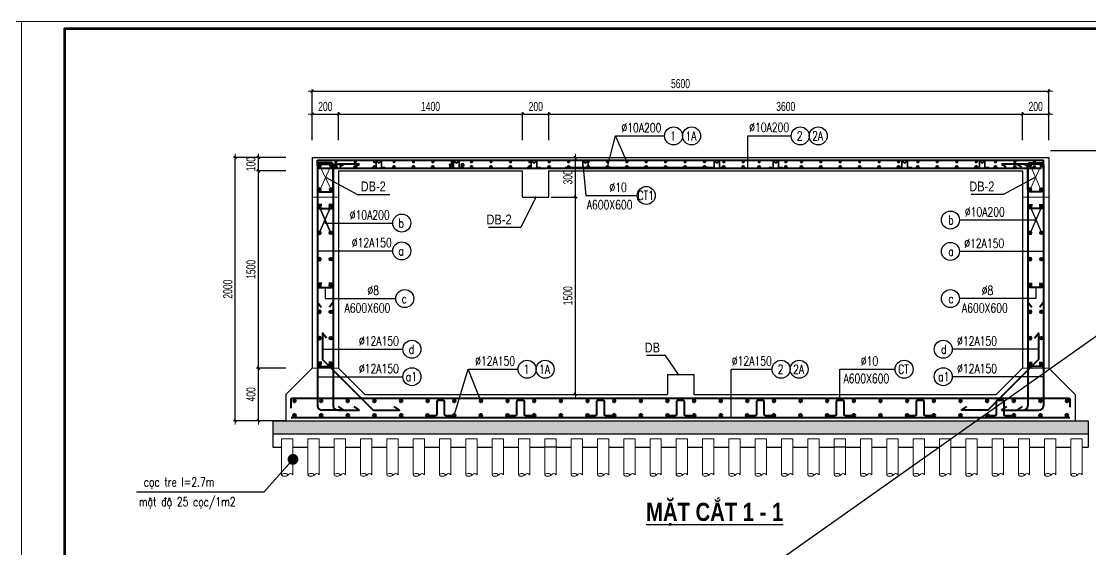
# Model space of a CAD drawing. Header units: millimetres. Extents: x 105214 to 359741, y -482084 to -322745.
# Drawn here: x 267341 to 283597, y -470512 to -462482 of the extents above; entities that cross this region are included whole.
import ezdxf
from ezdxf.enums import TextEntityAlignment as Align

# ---------------------------------------------------------------- set-up
doc = ezdxf.new("R2010")
doc.units = ezdxf.units.MM
doc.header["$LTSCALE"] = 20
doc.header["$MEASUREMENT"] = 0
doc.header["$PDMODE"] = 32
doc.linetypes.add('HIDDEN', pattern=[0.375, 0.25, -0.125])
doc.layers.get('Defpoints').update_dxf_attribs({"color": 1})
for name, color, linetype, lineweight in [('06', 6, 'Continuous', 40), ('EG Net dam2', 6, 'Continuous', 35), ('ISO', 153, 'Continuous', 13), ('LC Dim', 8, 'Continuous', 18), ('LC Hatch', 252, 'Continuous', 9), ('LC MANH DUT', 35, 'HIDDEN', 5), ('LC Net dam 1', 30, 'Continuous', 30), ('LC Net dam2', 6, 'Continuous', 40), ('LC Net thay', 7, 'Continuous', 25), ('LC Text1', 3, 'Continuous', 20), ('LC Text2', 7, 'Continuous', 25), ('Thep', 3, 'Continuous', 40)]:
    doc.layers.add(name, color=color, linetype=linetype, lineweight=lineweight)
doc.layers.add('KCS_Plotter', color=11, linetype='Continuous', plot=False)
doc.layers.add('Khungten_LCDI', color=7, linetype='Continuous')
doc.styles.add('HOATBIF', font='hoatbif.shx', dxfattribs={"width": 0.7})
doc.styles.add('Khungten', font='VHAVAN.TTF', dxfattribs={"width": 0.9, "height": 5000})
doc.styles.add('LC 1', font='VHAVANB.TTF')
doc.styles.add('LC 3', font='vnsimli.shx', dxfattribs={"width": 0.75})
doc.styles.add('LC3', font='VHARIALB.TTF', dxfattribs={"width": 0.8})
doc.styles.add('T2', font='VHARIAL.TTF', dxfattribs={"width": 0.8})
doc.styles.add('Title', font='VHBLACK.TTF', dxfattribs={"width": 0.8})
doc.dimstyles.new('1-100', dxfattribs={"dimscale": 100, "dimtxt": 2.5, "dimasz": 0.35, "dimexe": 0.5, "dimexo": 0, "dimgap": 0.8, "dimtad": 1, "dimdec": 0, "dimzin": 0, "dimdsep": 46, "dimtxsty": 'HOATBIF', "dimblk1": 'DOT', "dimblk2": 'DOT', "dimsah": 1, "dimcen": -1, "dimdle": 1, "dimclrd": 256, "dimclre": 256, "dimclrt": 4, "dimadec": 3, "dimazin": 2, "dimtfac": 0.333333, "dimtdec": 0, "dimtix": 1, "dimtmove": 2, "dimatfit": 3, "dimldrblk": 'DOT', "dimfxl": 1, "dimtvp": 0.833333, "dimtolj": 1, "dimtzin": 0, "dimarcsym": 0})
doc.dimstyles.new('MONG', dxfattribs={"dimscale": 50, "dimtxt": 2.5, "dimasz": 0.35, "dimexe": 0.5, "dimexo": 0, "dimgap": 0.8, "dimtad": 1, "dimdec": 0, "dimzin": 0, "dimdsep": 46, "dimtxsty": 'HOATBIF', "dimblk1": 'DOT', "dimblk2": 'DOT', "dimsah": 1, "dimcen": -1, "dimdle": 1, "dimclrd": 256, "dimclre": 256, "dimclrt": 4, "dimadec": 3, "dimazin": 2, "dimtfac": 0.333333, "dimtdec": 0, "dimtix": 1, "dimtmove": 2, "dimatfit": 3, "dimldrblk": 'DOT', "dimfxl": 1, "dimtvp": 0.833333, "dimtolj": 1, "dimtzin": 0, "dimarcsym": 0})

# ---------------------------------------------------------------- blocks, each defined once
blk = doc.blocks.new('DOT')
at = {"layer": 'LC Dim', "color": 4}
blk.add_line((-1, -1), (1, 1), dxfattribs=at)
at = {"layer": 'LC Dim'}
blk.add_line((-3, 0), (3, 0), dxfattribs=at)
at = {"layer": 'LC Dim', "color": 4}
blk.add_lwpolyline([(0.5, 1), (-1, -0.5), (-0.5, -1), (1, 0.5)], close=True, dxfattribs=at)
blk = doc.blocks.new('thep1')
at = {"layer": '06'}
for p, q in [((-38369, -70304), (-38249, -70304)), ((-38351, -70262), (-38267, -70346)), ((-38351, -70346), (-38267, -70262)), ((-38309, -70244), (-38309, -70364))]:
    blk.add_line(p, q, dxfattribs=at)
blk.add_circle((-38309, -70304), 60, dxfattribs=at)
blk = doc.blocks.new('*U209')
at = {"layer": 'Thep'}
for p, xscale, yscale, zscale, rotation in [((25223, 13791), -0.3599999999860302, 0.3600000000558794, 0.36, 270), ((-25223, 13791), 0.3599999999860302, 0.3599999999860302, 0.3599999999860302, 90.00000000000001)]:
    blk.add_blockref('thep1', p, dxfattribs=dict(at, xscale=xscale, yscale=yscale, zscale=zscale, rotation=rotation))
blk = doc.blocks.new('*U210')
at = {"layer": 'LC Net dam 1', "color": 0, "linetype": 'ByBlock', "lineweight": -2, "transparency": 16777216}
for p in [(0, 2400), (0, 2000), (0, 1600), (0, 1200), (0, 800), (0, 400), (0, 0)]:
    blk.add_blockref('*U209', p, dxfattribs=at)
blk = doc.blocks.new('*U211')
at = {"layer": 'Thep'}
for p, xscale, yscale, zscale, rotation in [((25223, 13791), -0.3599999999860302, 0.3600000000558794, 0.36, 270), ((-25223, 13791), 0.3599999999860302, 0.3599999999860302, 0.3599999999860302, 90.00000000000001)]:
    blk.add_blockref('thep1', p, dxfattribs=dict(at, xscale=xscale, yscale=yscale, zscale=zscale, rotation=rotation))
blk = doc.blocks.new('*U212')
at = {"layer": 'LC Net dam 1', "color": 0, "linetype": 'ByBlock', "lineweight": -2, "transparency": 16777216}
for p in [(0, 2400), (0, 2000), (0, 1600), (0, 1200), (0, 800), (0, 400), (0, 0)]:
    blk.add_blockref('*U211', p, dxfattribs=at)
blk = doc.blocks.new('*D217')
at = {"layer": 'Defpoints', "color": 0, "ltscale": 2, "transparency": 16777216}
for p in [(272162, -463890), (271762, -464287), (272162, -464287)]:
    blk.add_point(p, dxfattribs=at)
at = {"layer": 'LC Dim', "lineweight": -2, "ltscale": 2, "transparency": 16777216}
for p, q in [((271762, -464287), (271762, -463862)), ((271782, -463890), (272143, -463890)), ((272162, -464287), (272162, -463862))]:
    blk.add_line(p, q, dxfattribs=at)
at = {"layer": 'LC Dim', "lineweight": -2, "ltscale": 2, "transparency": 16777216, "xscale": 19.46, "yscale": 19.46, "zscale": 19.46, "rotation": 180}
blk.add_blockref('DOT', (271762, -463890), dxfattribs=at)
at = {"layer": 'LC Dim', "lineweight": -2, "ltscale": 2, "transparency": 16777216, "xscale": 19.46, "yscale": 19.46, "zscale": 19.46}
blk.add_blockref('DOT', (272162, -463890), dxfattribs=at)
at = {"layer": 'LC Dim', "color": 4, "ltscale": 2, "transparency": 16777216, "insert": (271962, -463776), "char_height": 139, "attachment_point": 5, "style": 'HOATBIF'}
blk.add_mtext('\\A1;200', dxfattribs=at)
blk = doc.blocks.new('_Dot')
at = {"color": 0, "linetype": 'ByBlock', "lineweight": -2}
blk.add_line((-0.5, 0), (-1, 0), dxfattribs=at)
at = {"color": 0, "linetype": 'ByBlock', "const_width": 0.5}
blk.add_lwpolyline([(-0.25, 0, 1), (0.25, 0, 1)], format="xyb", close=True, dxfattribs=at)
blk = doc.blocks.new('*D218')
at = {"layer": 'Defpoints', "color": 0, "ltscale": 2, "transparency": 16777216}
for p in [(274962, -463890), (272162, -464287), (274962, -464287)]:
    blk.add_point(p, dxfattribs=at)
at = {"layer": 'LC Dim', "lineweight": -2, "ltscale": 2, "transparency": 16777216}
for p, q in [((272162, -464287), (272162, -463862)), ((272182, -463890), (274943, -463890)), ((274962, -464287), (274962, -463862))]:
    blk.add_line(p, q, dxfattribs=at)
at = {"layer": 'LC Dim', "lineweight": -2, "ltscale": 2, "transparency": 16777216, "xscale": 19.46, "yscale": 19.46, "zscale": 19.46, "rotation": 180}
blk.add_blockref('DOT', (272162, -463890), dxfattribs=at)
at = {"layer": 'LC Dim', "lineweight": -2, "ltscale": 2, "transparency": 16777216, "xscale": 19.46, "yscale": 19.46, "zscale": 19.46}
blk.add_blockref('DOT', (274962, -463890), dxfattribs=at)
at = {"layer": 'LC Dim', "color": 4, "ltscale": 2, "transparency": 16777216, "insert": (273562, -463776), "char_height": 139, "attachment_point": 5, "style": 'HOATBIF'}
blk.add_mtext('\\A1;1400', dxfattribs=at)
blk = doc.blocks.new('*D221')
at = {"layer": 'Defpoints', "color": 0, "ltscale": 2, "transparency": 16777216}
for p in [(275362, -463890), (274962, -464287), (275362, -464287)]:
    blk.add_point(p, dxfattribs=at)
at = {"layer": 'LC Dim', "lineweight": -2, "ltscale": 2, "transparency": 16777216}
for p, q in [((274962, -464287), (274962, -463862)), ((274982, -463890), (275343, -463890)), ((275362, -464287), (275362, -463862))]:
    blk.add_line(p, q, dxfattribs=at)
at = {"layer": 'LC Dim', "lineweight": -2, "ltscale": 2, "transparency": 16777216, "xscale": 19.46, "yscale": 19.46, "zscale": 19.46, "rotation": 180}
blk.add_blockref('DOT', (274962, -463890), dxfattribs=at)
at = {"layer": 'LC Dim', "lineweight": -2, "ltscale": 2, "transparency": 16777216, "xscale": 19.46, "yscale": 19.46, "zscale": 19.46}
blk.add_blockref('DOT', (275362, -463890), dxfattribs=at)
at = {"layer": 'LC Dim', "color": 4, "ltscale": 2, "transparency": 16777216, "insert": (275162, -463776), "char_height": 139, "attachment_point": 5, "style": 'HOATBIF'}
blk.add_mtext('\\A1;200', dxfattribs=at)
blk = doc.blocks.new('*D222')
at = {"layer": 'Defpoints', "color": 0, "ltscale": 2, "transparency": 16777216}
for p in [(282562, -463890), (275362, -464287), (282562, -464287)]:
    blk.add_point(p, dxfattribs=at)
at = {"layer": 'LC Dim', "lineweight": -2, "ltscale": 2, "transparency": 16777216}
for p, q in [((275362, -464287), (275362, -463862)), ((275382, -463890), (282543, -463890)), ((282562, -464287), (282562, -463862))]:
    blk.add_line(p, q, dxfattribs=at)
at = {"layer": 'LC Dim', "lineweight": -2, "ltscale": 2, "transparency": 16777216, "xscale": 19.46, "yscale": 19.46, "zscale": 19.46, "rotation": 180}
blk.add_blockref('DOT', (275362, -463890), dxfattribs=at)
at = {"layer": 'LC Dim', "lineweight": -2, "ltscale": 2, "transparency": 16777216, "xscale": 19.46, "yscale": 19.46, "zscale": 19.46}
blk.add_blockref('DOT', (282562, -463890), dxfattribs=at)
at = {"layer": 'LC Dim', "color": 4, "ltscale": 2, "transparency": 16777216, "insert": (278962, -463776), "char_height": 139, "attachment_point": 5, "style": 'HOATBIF'}
blk.add_mtext('\\A1;3600', dxfattribs=at)
blk = doc.blocks.new('*D223')
at = {"layer": 'Defpoints', "color": 0, "ltscale": 2, "transparency": 16777216}
for p in [(282962, -463890), (282562, -464287), (282962, -464287)]:
    blk.add_point(p, dxfattribs=at)
at = {"layer": 'LC Dim', "lineweight": -2, "ltscale": 2, "transparency": 16777216}
for p, q in [((282562, -464287), (282562, -463862)), ((282582, -463890), (282943, -463890)), ((282962, -464287), (282962, -463862))]:
    blk.add_line(p, q, dxfattribs=at)
at = {"layer": 'LC Dim', "lineweight": -2, "ltscale": 2, "transparency": 16777216, "xscale": 19.46, "yscale": 19.46, "zscale": 19.46, "rotation": 180}
blk.add_blockref('DOT', (282562, -463890), dxfattribs=at)
at = {"layer": 'LC Dim', "lineweight": -2, "ltscale": 2, "transparency": 16777216, "xscale": 19.46, "yscale": 19.46, "zscale": 19.46}
blk.add_blockref('DOT', (282962, -463890), dxfattribs=at)
at = {"layer": 'LC Dim', "color": 4, "ltscale": 2, "transparency": 16777216, "insert": (282762, -463776), "char_height": 139, "attachment_point": 5, "style": 'HOATBIF'}
blk.add_mtext('\\A1;200', dxfattribs=at)
blk = doc.blocks.new('*D224')
at = {"layer": 'Defpoints', "color": 0, "ltscale": 2, "transparency": 16777216}
for p in [(282962, -463542), (271762, -464287), (282962, -464287)]:
    blk.add_point(p, dxfattribs=at)
at = {"layer": 'LC Dim', "lineweight": -2, "ltscale": 2, "transparency": 16777216}
for p, q in [((271762, -464287), (271762, -463515)), ((271782, -463542), (282943, -463542)), ((282962, -464287), (282962, -463515))]:
    blk.add_line(p, q, dxfattribs=at)
at = {"layer": 'LC Dim', "lineweight": -2, "ltscale": 2, "transparency": 16777216, "xscale": 19.46, "yscale": 19.46, "zscale": 19.46, "rotation": 180}
blk.add_blockref('DOT', (271762, -463542), dxfattribs=at)
at = {"layer": 'LC Dim', "lineweight": -2, "ltscale": 2, "transparency": 16777216, "xscale": 19.46, "yscale": 19.46, "zscale": 19.46}
blk.add_blockref('DOT', (282962, -463542), dxfattribs=at)
at = {"layer": 'LC Dim', "color": 4, "ltscale": 2, "transparency": 16777216, "insert": (277362, -463428), "char_height": 139, "attachment_point": 5, "style": 'HOATBIF'}
blk.add_mtext('\\A1;5600', dxfattribs=at)
blk = doc.blocks.new('TIEUDE1')
at = {"layer": 'LC Text2', "color": 7, "style": 'LC 1'}
blk.add_attdef('TIªU§Ò', text='', height=5, dxfattribs=at).set_placement((0, 0), align=Align.BOTTOM_CENTER)
blk.add_attdef('TL', text='', height=3, dxfattribs=at).set_placement((0, -2), align=Align.TOP_CENTER)
blk = doc.blocks.new('*D239')
at = {"layer": 'Defpoints', "color": 0, "ltscale": 2, "transparency": 16777216}
for p in [(275398, -465152), (275764, -465152), (275398, -468152)]:
    blk.add_point(p, dxfattribs=at)
at = {"layer": 'LC Dim', "lineweight": -2, "ltscale": 2, "transparency": 16777216}
for p, q in [((275398, -465152), (275792, -465152)), ((275764, -468133), (275764, -465171)), ((275398, -468152), (275792, -468152))]:
    blk.add_line(p, q, dxfattribs=at)
at = {"layer": 'LC Dim', "lineweight": -2, "ltscale": 2, "transparency": 16777216, "xscale": 19.46, "yscale": 19.46, "zscale": 19.46}
for p, rotation in [((275764, -465152), 90), ((275764, -468152), 270)]:
    blk.add_blockref('DOT', p, dxfattribs=dict(at, rotation=rotation))
at = {"layer": 'LC Dim', "color": 4, "ltscale": 2, "transparency": 16777216, "insert": (275650, -466652), "char_height": 139, "attachment_point": 5, "rotation": 90, "style": 'HOATBIF'}
blk.add_mtext('\\A1;1500', dxfattribs=at)
blk = doc.blocks.new('*D240')
at = {"layer": 'Defpoints', "color": 0, "ltscale": 2, "transparency": 16777216}
for p in [(275398, -464552), (275764, -464552), (275398, -465152)]:
    blk.add_point(p, dxfattribs=at)
at = {"layer": 'LC Dim', "lineweight": -2, "ltscale": 2, "transparency": 16777216}
for p, q in [((275398, -464552), (275792, -464552)), ((275764, -465133), (275764, -464571)), ((275398, -465152), (275792, -465152))]:
    blk.add_line(p, q, dxfattribs=at)
at = {"layer": 'LC Dim', "lineweight": -2, "ltscale": 2, "transparency": 16777216, "xscale": 19.46, "yscale": 19.46, "zscale": 19.46}
for p, rotation in [((275764, -464552), 90), ((275764, -465152), 270)]:
    blk.add_blockref('DOT', p, dxfattribs=dict(at, rotation=rotation))
at = {"layer": 'LC Dim', "color": 4, "ltscale": 2, "transparency": 16777216, "insert": (275650, -464852), "char_height": 139, "attachment_point": 5, "rotation": 90, "style": 'HOATBIF'}
blk.add_mtext('\\A1;300', dxfattribs=at)
blk = doc.blocks.new('*U213')
at = {"layer": 'LC Net dam2', "ltscale": 2}
blk.add_lwpolyline([(167, -116), (79, -116, -0.414214), (60, -97), (60, 97, 0.414214), (42, 116), (-42, 116, 0.414214), (-60, 97), (-60, -97, -0.414214), (-79, -116), (-167, -116)], format="xyb", dxfattribs=at)
blk = doc.blocks.new('*U214')
at = {"layer": 'LC Net thay', "color": 0, "linetype": 'ByBlock', "lineweight": -2, "transparency": 16777216}
for p in [(0, 0), (1215, 0), (2430, 0), (3645, 0), (4860, 0), (6075, 0), (7290, 0), (8505, 0)]:
    blk.add_blockref('*U213', p, dxfattribs=at)
blk = doc.blocks.new('*U215')
at = {"layer": 'Thep', "xscale": -0.3599999999860302, "yscale": 0.3600000000558794, "zscale": 0.36, "rotation": 180}
blk.add_blockref('thep1', (13791, -25200), dxfattribs=at)
at = {"layer": 'Thep', "xscale": 0.3599999999860302, "yscale": 0.3599999999860302, "zscale": 0.3599999999860302}
blk.add_blockref('thep1', (13791, 25200), dxfattribs=at)
blk = doc.blocks.new('*U216')
at = {"layer": 'LC Net thay', "color": 0, "linetype": 'ByBlock', "lineweight": -2, "transparency": 16777216}
for p in [(0, 0), (405, 0), (810, 0), (1215, 0), (1620, 0), (2025, 0), (2430, 0), (2835, 0), (3240, 0), (3645, 0), (4050, 0), (4455, 0), (4860, 0), (5265, 0), (5670, 0), (6075, 0), (6480, 0), (6885, 0), (7290, 0), (7695, 0), (8100, 0), (8505, 0), (8910, 0), (9315, 0), (9720, 0), (10125, 0), (10530, 0), (10935, 0), (11340, 0), (11745, 0)]:
    blk.add_blockref('*U215', p, dxfattribs=at)
blk = doc.blocks.new('*U207')
at = {"layer": 'ISO', "linetype": 'ByBlock', "ltscale": 100}
for p, q in [((-83, 287), (-83, -260)), ((-83, 287), (89, 287)), ((89, 287), (89, -260))]:
    blk.add_line(p, q, dxfattribs=at)
blk.add_spline([(89, -260), (53, -240), (-17, -280), (-83, -260), (-31, -237), (13, -265)], degree=3, dxfattribs=at)
blk = doc.blocks.new('*U208')
at = {"layer": 'LC Dim', "color": 0, "linetype": 'ByBlock', "lineweight": -2, "transparency": 16777216}
for p in [(0, 0), (400, 0), (800, 0), (1200, 0), (1600, 0), (2000, 0), (2400, 0), (2800, 0), (3200, 0), (3600, 0), (4000, 0), (4400, 0), (4800, 0), (5200, 0), (5600, 0), (6000, 0), (6400, 0), (6800, 0), (7200, 0), (7600, 0), (8000, 0), (8400, 0), (8800, 0), (9200, 0), (9600, 0), (10000, 0), (10400, 0), (10800, 0), (11200, 0), (11600, 0), (12000, 0)]:
    blk.add_blockref('*U207', p, dxfattribs=at)
blk = doc.blocks.new('*D253')
at = {"layer": 'Defpoints', "color": 0, "ltscale": 2, "transparency": 16777216}
for p in [(270946, -464752), (271362, -464752), (271362, -467752)]:
    blk.add_point(p, dxfattribs=at)
at = {"layer": 'LC Dim', "lineweight": -2, "ltscale": 2, "transparency": 16777216}
for p, q in [((271362, -464752), (270918, -464752)), ((270946, -467733), (270946, -464771)), ((271362, -467752), (270918, -467752))]:
    blk.add_line(p, q, dxfattribs=at)
at = {"layer": 'LC Dim', "lineweight": -2, "ltscale": 2, "transparency": 16777216, "xscale": 19.46, "yscale": 19.46, "zscale": 19.46}
for p, rotation in [((270946, -464752), 90), ((270946, -467752), 270)]:
    blk.add_blockref('DOT', p, dxfattribs=dict(at, rotation=rotation))
at = {"layer": 'LC Dim', "color": 4, "ltscale": 2, "transparency": 16777216, "insert": (270832, -466252), "char_height": 139, "attachment_point": 5, "rotation": 90, "style": 'HOATBIF'}
blk.add_mtext('\\A1;1500', dxfattribs=at)
blk = doc.blocks.new('*D254')
at = {"layer": 'Defpoints', "color": 0, "ltscale": 2, "transparency": 16777216}
for p in [(270594, -464552), (271252, -464552), (271252, -468552)]:
    blk.add_point(p, dxfattribs=at)
at = {"layer": 'LC Dim', "lineweight": -2, "ltscale": 2, "transparency": 16777216}
for p, q in [((271252, -464552), (270566, -464552)), ((270594, -468533), (270594, -464571)), ((271252, -468552), (270566, -468552))]:
    blk.add_line(p, q, dxfattribs=at)
at = {"layer": 'LC Dim', "lineweight": -2, "ltscale": 2, "transparency": 16777216, "xscale": 19.46, "yscale": 19.46, "zscale": 19.46}
for p, rotation in [((270594, -464552), 90), ((270594, -468552), 270)]:
    blk.add_blockref('DOT', p, dxfattribs=dict(at, rotation=rotation))
at = {"layer": 'LC Dim', "color": 4, "ltscale": 2, "transparency": 16777216, "insert": (270480, -466552), "char_height": 139, "attachment_point": 5, "rotation": 90, "style": 'HOATBIF'}
blk.add_mtext('\\A1;2000', dxfattribs=at)
blk = doc.blocks.new('lcdi fix')
at = {"layer": 'Defpoints', "lineweight": 0}
blk.add_lwpolyline([(-1200, -14850), (-1200, 14850), (40800, 14850), (40800, -14850)], close=True, dxfattribs=at)
at = {"layer": 'Khungten_LCDI', "color": 5, "lineweight": 60}
blk.add_lwpolyline([(0, -14650), (0, 14650), (40600, 14650), (40600, -14650)], close=True, dxfattribs=at)
at = {"color": 7, "style": 'Khungten', "width": 0.8}
for tag, p in [('REVISION', (39499, -10746)), ('NGAYHT', (39546, -11609))]:
    blk.add_attdef(tag, text='', height=200, dxfattribs=at).set_placement(p, align=Align.CENTER)
at = {"layer": 'LC Text1', "style": 'Title', "width": 1.485915}
for tag, p, p2 in [('TENBANVE1', (36913, -8886), (40339, -8886)), ('TENBANVE2', (36913, -9562), (40339, -9562))]:
    blk.add_attdef(tag, text='', height=250, dxfattribs=at).set_placement(p, p2, align=Align.FIT)
at = {"layer": 'LC Text1', "style": 'Title', "width": 0.7}
blk.add_attdef('SOBANVE', text='', height=250, dxfattribs=at).set_placement((39562, -13896), align=Align.CENTER)
blk = doc.blocks.new('*D255')
at = {"layer": 'Defpoints', "color": 0, "ltscale": 2, "transparency": 16777216}
for p in [(270946, -467752), (271362, -467752), (271362, -468552)]:
    blk.add_point(p, dxfattribs=at)
at = {"layer": 'LC Dim', "lineweight": -2, "ltscale": 2, "transparency": 16777216}
for p, q in [((271362, -467752), (270918, -467752)), ((270946, -468533), (270946, -467771)), ((271362, -468552), (270918, -468552))]:
    blk.add_line(p, q, dxfattribs=at)
at = {"layer": 'LC Dim', "lineweight": -2, "ltscale": 2, "transparency": 16777216, "xscale": 19.46, "yscale": 19.46, "zscale": 19.46}
for p, rotation in [((270946, -467752), 90), ((270946, -468552), 270)]:
    blk.add_blockref('DOT', p, dxfattribs=dict(at, rotation=rotation))
at = {"layer": 'LC Dim', "color": 4, "ltscale": 2, "transparency": 16777216, "insert": (270832, -468152), "char_height": 139, "attachment_point": 5, "rotation": 90, "style": 'HOATBIF'}
blk.add_mtext('\\A1;400', dxfattribs=at)
blk = doc.blocks.new('*D256')
at = {"layer": 'Defpoints', "color": 0, "ltscale": 2, "transparency": 16777216}
for p in [(270946, -464552), (271362, -464552), (271362, -464752)]:
    blk.add_point(p, dxfattribs=at)
at = {"layer": 'LC Dim', "lineweight": -2, "ltscale": 2, "transparency": 16777216}
for p, q in [((271362, -464552), (270918, -464552)), ((270946, -464533), (270946, -464513)), ((270946, -464752), (270946, -464552)), ((271362, -464752), (270918, -464752)), ((270946, -464771), (270946, -464791))]:
    blk.add_line(p, q, dxfattribs=at)
at = {"layer": 'LC Dim', "lineweight": -2, "ltscale": 2, "transparency": 16777216, "xscale": 19.46, "yscale": 19.46, "zscale": 19.46}
for p, rotation in [((270946, -464552), 270), ((270946, -464752), 90)]:
    blk.add_blockref('DOT', p, dxfattribs=dict(at, rotation=rotation))
at = {"layer": 'LC Dim', "color": 4, "ltscale": 2, "transparency": 16777216, "insert": (270832, -464652), "char_height": 139, "attachment_point": 5, "rotation": 90, "style": 'HOATBIF'}
blk.add_mtext('\\A1;100', dxfattribs=at)

msp = doc.modelspace()

# ---------------------------------------------------------------- hatches: boundary and pattern name
at = {"layer": 'LC Hatch', "ltscale": 2}
h = msp.add_hatch(dxfattribs=at)
h.set_pattern_fill('AR-CONC', color=256, scale=20)
h.set_pattern_definition([(50, (309351.11, -456633.93), (143.45204, -12.55043), [15, -165]), (355, (309351.11, -456633.93), (-27.75027, 150.4384), [12, -132]), (100.4514, (309363.07, -456634.97), (115.7019, 137.8879), [12.74804, -140.2284]), (46.1842, (309351.11, -456593.93), (213.4482, -33.1038), [22.5, -247.5]), (96.6356, (309368.9, -456596.68), (186.9325, 194.8236), [19.122, -210.3426]), (351.1842, (309351.11, -456593.93), (186.9324, 194.8237), [18, -198]), (21, (309371.11, -456603.93), (119.3814, -80.52378), [15, -165]), (326, (309371.11, -456603.93), (48.66307, 145.03), [12, -132]), (71.4514, (309381.06, -456610.64), (168.04453, 64.5061), [12.74804, -140.2284]), (37.5, (309351.114, -456633.926), (2.43197, 66.57877), [0, -130.4, 0, -134, 0, -132.5]), (7.5, (309351.114, -456633.926), (52.61391, 78.88234), [0, -76.4, 0, -127.4, 0, -50.5]), (327.5, (309306.514, -456633.926), (106.76449, -4.510974), [0, -50, 0, -156, 0, -207]), (317.5, (309286.51, -456633.93), (116.63723, 20.021), [0, -65, 0, -103.6, 0, -147])])
h.paths.add_polyline_path([(283562.4, -468552), (271162.4, -468552), (271162.4, -468752), (283562.4, -468752)])

# ---------------------------------------------------------------- linework, layer by layer
at = {"layer": 'EG Net dam2', "linetype": 'Continuous', "elevation": 0}
for points in [[(272669, -464703.4), (272733.4, -464703.4), (272733.4, -464602.3), (272776.1, -464636.4), (272817.4, -464602.7), (272817.4, -464704.2), (272871.5, -464704.2)], [(273847.2, -464703.4), (273911.6, -464703.4), (273911.6, -464602.3), (273954.3, -464636.4), (273995.5, -464602.7), (273995.5, -464704.2), (274049.7, -464704.2)], [(275029, -464703.4), (275093.4, -464703.4), (275093.4, -464602.3), (275136.1, -464636.4), (275177.4, -464602.7), (275177.4, -464704.2), (275231.5, -464704.2)], [(275607.2, -464703.4), (277871.6, -464703.4), (277871.6, -464602.3), (277914.3, -464636.4), (277955.5, -464602.7), (277955.5, -464704.2), (278009.7, -464704.2)], [(275810.9, -464703.4), (275875.2, -464703.4), (275875.2, -464602.3), (275917.9, -464636.4), (275959.2, -464602.7), (275959.2, -464704.2), (276013.3, -464704.2)], [(278917.7, -464703.4), (278853.3, -464703.4), (278853.3, -464602.3), (278810.6, -464636.4), (278769.3, -464602.7), (278769.3, -464704.2), (278710.5, -464704.2)], [(280877.7, -464703.4), (280813.3, -464703.4), (280813.3, -464602.3), (280770.6, -464636.4), (280729.3, -464602.7), (280729.3, -464704.2), (280675.2, -464704.2)], [(282055.8, -464703.4), (281991.4, -464703.4), (281991.4, -464602.3), (281948.7, -464636.4), (281907.5, -464602.7), (281907.5, -464704.2), (281853.4, -464704.2)]]:
    msp.add_lwpolyline(points, dxfattribs=at)
at = {"layer": 'KCS_Plotter', "ltscale": 2}
msp.add_line((267341.3, -478816.8), (290441.3, -462481.8), dxfattribs=at)
at = {"layer": 'LC Dim', "ltscale": 2}
for p, q in [((271876.1, -464666.7), (272048.8, -465037.3)), ((271882.1, -465037.3), (272048.8, -464666.7)), ((282842.8, -465037.3), (282676.1, -464666.7)), ((282679, -465037.3), (282845.7, -464666.7))]:
    msp.add_line(p, q, dxfattribs=at)
at = {"layer": 'LC MANH DUT', "ltscale": 200}
for p, q in [((271762.4, -465152), (272162.4, -465152)), ((282962.4, -465152), (282562.4, -465152)), ((282962.4, -465152), (282562.4, -465152)), ((271762.4, -467752), (272162.4, -467752)), ((282962.4, -467752), (282562.4, -467752))]:
    msp.add_line(p, q, dxfattribs=at)
at = {"layer": 'LC Net dam 1', "ltscale": 2}
msp.add_line((285704.5, -464452), (282986.4, -464452), dxfattribs=at)
at = {"layer": 'LC Net dam2'}
for p, q in [((271842.1, -464592.3), (282882.8, -464592.3)), ((271842.1, -464677.8), (271842.1, -464592.3)), ((282882.8, -464677.8), (282882.8, -464592.3)), ((271842.1, -464720.9), (271842.1, -468323.8)), ((271861.9, -464711.7), (282847, -464711.7)), ((271911, -464652), (272242.1, -464652)), ((272082.8, -464720.9), (272082.8, -468323.8)), ((272482.8, -464652), (272151.7, -464652)), ((272242.1, -464652), (272177.3, -464693.9)), ((272418, -464693.9), (272482.8, -464652)), ((282573.2, -464652), (282242.1, -464652)), ((282242.1, -464652), (282306.9, -464693.9)), ((282813.9, -464652), (282482.8, -464652)), ((282482.8, -464652), (282547.6, -464693.9)), ((282642.1, -464720.9), (282642.1, -468323.8)), ((282882.8, -464720.9), (282882.8, -468323.8)), ((271842.1, -466752), (271899.9, -466826.1)), ((272081.7, -466752), (272023.8, -466826.1)), ((282643.2, -466752), (282701, -466826.1)), ((282882.8, -466752), (282824.9, -466826.1)), ((271842.1, -467752), (271899.9, -467677.9)), ((272081.7, -467752), (272023.8, -467677.9)), ((282643.2, -467752), (282701, -467677.9)), ((282882.8, -467752), (282824.9, -467677.9)), ((272242.1, -468392.7), (271911, -468392.7)), ((272151.7, -468392.7), (272482.8, -468392.7)), ((272242.1, -468392.7), (272161.9, -468335)), ((272482.8, -468392.7), (272402.6, -468335)), ((282242.1, -468392.7), (282322.2, -468335)), ((282242.1, -468392.7), (282573.2, -468392.7)), ((282482.8, -468392.7), (282562.9, -468335)), ((282482.8, -468392.7), (282813.9, -468392.7))]:
    msp.add_line(p, q, dxfattribs=at)
at = {"layer": 'LC Net dam2', "ltscale": 2}
for points in [[(271879.6, -465072.3), (272045.2, -465072.3, 0.4142136), (272082.8, -465034.8), (272082.8, -464669.2, 0.4142136), (272045.2, -464631.6), (271879.6, -464631.6, 0.4142136), (271842.1, -464669.2), (271842.1, -465034.8, 0.4142136)], [(282845.2, -465072.3), (282679.6, -465072.3, -0.4142136), (282642.1, -465034.8), (282642.1, -464669.2, -0.4142136), (282679.6, -464631.6), (282845.2, -464631.6, -0.4142136), (282882.8, -464669.2), (282882.8, -465034.8, -0.4142136)]]:
    msp.add_lwpolyline(points, format="xyb", close=True, dxfattribs=at)
at = {"layer": 'LC Net dam2'}
for points in [[(271910, -465268.1), (271874, -465268.1, 1), (271874, -465325.7), (272049.8, -465325.7, 1), (272049.8, -465268.1), (272013.8, -465268.1)], [(282814.9, -465268.1), (282850.9, -465268.1, -1), (282850.9, -465325.7), (282675.1, -465325.7, -1), (282675.1, -465268.1), (282711.1, -465268.1)], [(282814.9, -465268.1), (282850.9, -465268.1, -1), (282850.9, -465325.7), (282675.1, -465325.7, -1), (282675.1, -465268.1), (282711.1, -465268.1)], [(282816.6, -465269.9), (282852.6, -465269.9, -1), (282852.6, -465327.5), (282676.9, -465327.5, -1), (282676.9, -465269.9), (282712.9, -465269.9)], [(282816.6, -465269.9), (282852.6, -465269.9, -1), (282852.6, -465327.5), (282676.9, -465327.5, -1), (282676.9, -465269.9), (282712.9, -465269.9)], [(271910, -466468.1), (271874, -466468.1, 1), (271874, -466525.7), (272049.8, -466525.7, 1), (272049.8, -466468.1), (272013.8, -466468.1)], [(282814.9, -466468.1), (282850.9, -466468.1, -1), (282850.9, -466525.7), (282675.1, -466525.7, -1), (282675.1, -466468.1), (282711.1, -466468.1)], [(282814.9, -466468.1), (282850.9, -466468.1, -1), (282850.9, -466525.7), (282675.1, -466525.7, -1), (282675.1, -466468.1), (282711.1, -466468.1)], [(271910, -467668.1), (271874, -467668.1, 1), (271874, -467725.7), (272049.8, -467725.7, 1), (272049.8, -467668.1), (272013.8, -467668.1)], [(282814.9, -467668.1), (282850.9, -467668.1, -1), (282850.9, -467725.7), (282675.1, -467725.7, -1), (282675.1, -467668.1), (282711.1, -467668.1)], [(282814.9, -467668.1), (282850.9, -467668.1, -1), (282850.9, -467725.7), (282675.1, -467725.7, -1), (282675.1, -467668.1), (282711.1, -467668.1)], [(271442.1, -468363.3), (271442.1, -468231.5, -0.4142136), (271465.4, -468208.1), (283259.5, -468208.1, -0.4142136), (283282.8, -468231.5), (283282.8, -468344.9)]]:
    msp.add_lwpolyline(points, format="xyb", dxfattribs=at)
for points in [[(271979.6, -467298.1), (271921.7, -467223.9), (271921.7, -467623.9), (272690.5, -468392.7), (273090.5, -468392.7), (273010.3, -468335)], [(282745.3, -467298.1), (282803.1, -467223.9), (282803.1, -467623.9), (282034.4, -468392.7), (281634.4, -468392.7), (281714.5, -468335)], [(283282.8, -468510.8), (271442.1, -468510.8)]]:
    msp.add_lwpolyline(points, dxfattribs=at)
for centre, start, end in [((271911, -464720.9), 90, 180), ((272151.7, -464720.9), 90, 180), ((282573.2, -464720.9), 0, 90), ((282813.9, -464720.9), 0, 90), ((271911, -468323.8), 180, 270), ((272151.7, -468323.8), 180, 270), ((282573.2, -468323.8), 270, 0), ((282813.9, -468323.8), 270, 0)]:
    msp.add_arc(centre, 68.9, start, end, dxfattribs=at)
at = {"layer": 'LC Net thay'}
for p, q in [((271762.4, -464552), (271762.4, -467752)), ((271762.4, -464552), (282962.4, -464552)), ((282962.4, -464552), (282962.4, -467752)), ((272162.4, -464752), (272162.4, -467752)), ((272162.4, -464752), (274962.4, -464752)), ((274962.4, -465152), (274962.4, -464752)), ((275362.4, -464752), (282562.4, -464752)), ((275362.4, -465152), (275362.4, -464752)), ((282562.4, -464752), (282562.4, -467752)), ((274962.4, -465152), (275362.4, -465152)), ((271362.4, -468152), (271762.4, -467752)), ((272562.4, -468152), (272162.4, -467752)), ((282162.4, -468152), (282562.4, -467752)), ((283362.4, -468152), (282962.4, -467752)), ((277162.4, -467852), (277162.4, -468152)), ((277162.4, -467852), (277562.4, -467852)), ((277562.4, -467852), (277562.4, -468152)), ((271362.4, -468152), (271362.4, -468552)), ((272562.4, -468152), (277162.4, -468152)), ((277562.4, -468152), (282162.4, -468152)), ((283362.4, -468152), (283362.4, -468552)), ((271162.4, -468552), (283562.4, -468552)), ((271162.4, -468552), (271162.4, -468752)), ((271362.4, -468552), (283362.4, -468552)), ((283562.4, -468552), (283562.4, -468752)), ((271162.4, -468752), (283562.4, -468752)), ((271162.4, -468752), (271162.4, -468952)), ((283562.4, -468752), (283562.4, -468952)), ((271162.4, -468952), (271298.5, -468952)), ((271470.5, -468952), (271698.5, -468952)), ((271870.5, -468952), (272098.5, -468952)), ((272270.5, -468952), (272498.5, -468952)), ((272670.5, -468952), (272898.5, -468952)), ((273070.5, -468952), (273298.5, -468952)), ((273470.5, -468952), (273698.5, -468952)), ((273870.5, -468952), (274098.5, -468952)), ((274270.5, -468952), (274498.5, -468952)), ((274670.5, -468952), (274898.5, -468952)), ((275070.5, -468952), (275298.5, -468952)), ((275470.5, -468952), (275298.5, -468952)), ((275470.5, -468952), (275698.5, -468952)), ((275870.5, -468952), (276098.5, -468952)), ((276270.5, -468952), (276498.5, -468952)), ((276670.5, -468952), (276898.5, -468952)), ((277070.5, -468952), (277298.5, -468952)), ((277470.5, -468952), (277698.5, -468952)), ((277870.5, -468952), (278098.5, -468952)), ((278270.5, -468952), (278498.5, -468952)), ((278670.5, -468952), (278898.5, -468952)), ((279070.5, -468952), (279298.5, -468952)), ((279470.5, -468952), (279698.5, -468952)), ((279870.5, -468952), (279698.5, -468952)), ((279870.5, -468952), (280098.5, -468952)), ((280270.5, -468952), (280498.5, -468952)), ((280670.5, -468952), (280898.5, -468952)), ((281070.5, -468952), (281298.5, -468952)), ((281470.5, -468952), (281698.5, -468952)), ((281870.5, -468952), (282098.5, -468952)), ((282270.5, -468952), (282498.5, -468952)), ((282670.5, -468952), (282898.5, -468952)), ((283070.5, -468952), (283298.5, -468952)), ((283470.5, -468952), (283562.4, -468952))]:
    msp.add_line(p, q, dxfattribs=at)
at = {"layer": 'LC Text2', "linetype": 'ByBlock'}
for centre in [(277256.6, -464222.9), (277530.6, -464222.9), (279183, -464222.9), (279457, -464222.9), (276842, -465128.5), (281465.9, -465501.3), (273124.4, -465548.2), (273124.4, -465970.4), (281465.9, -465979.3), (273170.4, -466696.3), (281465.9, -466696.3), (273279.4, -467465.4), (281356.9, -467465.4), (275030.2, -467769.1), (275304.2, -467769.1), (278892, -467769.1), (279166, -467769.1), (280760.9, -467769.1), (273279.4, -467883.1), (281356.9, -467883.1)]:
    msp.add_circle(centre, 137, dxfattribs=at)

# ---------------------------------------------------------------- block references
at = {"layer": 'LC Dim'}
msp.add_blockref('*U208', (271381.4, -469115.3), dxfattribs=at)
at = {"layer": 'LC Net dam 1'}
msp.add_blockref('*U210', (271960.1, -467696.9), dxfattribs=at)
at = {"layer": 'LC Net dam 1', "xscale": -1}
msp.add_blockref('*U212', (282764.8, -467696.9), dxfattribs=at)
at = {"layer": 'LC Net thay', "xscale": 0.55, "yscale": 0.55, "zscale": 0.55}
for p in [(244901.3, -470649.3), (268001.3, -470649.3)]:
    msp.add_blockref('lcdi fix', p, dxfattribs=at)
at = {"layer": 'LC Net thay'}
for name, p in [('*U216', (271493.3, -468361.2)), ('*U214', (273716.2, -468360.6))]:
    msp.add_blockref(name, p, dxfattribs=at)
at = {"layer": 'LC Text2', "linetype": 'ByBlock'}
ref = msp.add_blockref('TIEUDE1', (277881.8, -470158.3), dxfattribs=dict(at, xscale=55.88, yscale=55.88, zscale=55.88))
ref.add_attrib('TIªU§Ò', '%%UmÆt C¾T 1 - 1', dxfattribs={"color": 7, "height": 275.176, "style": 'LC3', "width": 0.8}).set_placement((277881.8, -470158.3), align=Align.BOTTOM_CENTER)
at = {"layer": 'Thep'}
for p, xscale, yscale, zscale in [((284586.1, -441341.5), 0.3317759999871255, 0.3317759999871255, 0.3317759999871255), ((259338.8, -441341.5), -0.3317759999871255, 0.3317759999871255, 0.3317759999871255), ((280947.6, -448493.3), 0.2303999999910594, 0.2303999999910594, 0.2303999999910594), ((281242.6, -448493.3), 0.2303999999910594, 0.2303999999910594, 0.2303999999910594), ((281537.6, -448493.3), 0.2303999999910594, 0.2303999999910594, 0.2303999999910594), ((281832.6, -448493.3), 0.2303999999910594, 0.2303999999910594, 0.2303999999910594), ((282127.6, -448493.3), 0.2303999999910594, 0.2303999999910594, 0.2303999999910594), ((282422.6, -448493.3), 0.2303999999910594, 0.2303999999910594, 0.2303999999910594), ((286586.1, -441341.5), 0.3317759999871255, 0.3317759999871255, 0.3317759999871255), ((282717.6, -448493.3), 0.2303999999910594, 0.2303999999910594, 0.2303999999910594), ((261338.8, -441341.5), -0.3317759999871255, 0.3317759999871255, 0.3317759999871255), ((283012.6, -448493.3), 0.2303999999910594, 0.2303999999910594, 0.2303999999910594), ((283307.6, -448493.3), 0.2303999999910594, 0.2303999999910594, 0.2303999999910594), ((283602.6, -448493.3), 0.2303999999910594, 0.2303999999910594, 0.2303999999910594), ((283897.6, -448493.3), 0.2303999999910594, 0.2303999999910594, 0.2303999999910594), ((284192.6, -448493.3), 0.2303999999910594, 0.2303999999910594, 0.2303999999910594), ((284487.6, -448493.3), 0.2303999999910594, 0.2303999999910594, 0.2303999999910594), ((284782.6, -448493.3), 0.2303999999910594, 0.2303999999910594, 0.2303999999910594), ((285077.6, -448493.3), 0.2303999999910594, 0.2303999999910594, 0.2303999999910594), ((285372.6, -448493.3), 0.2303999999910594, 0.2303999999910594, 0.2303999999910594), ((285667.6, -448493.3), 0.2303999999910594, 0.2303999999910594, 0.2303999999910594), ((285962.6, -448493.3), 0.2303999999910594, 0.2303999999910594, 0.2303999999910594), ((286257.6, -448493.3), 0.2303999999910594, 0.2303999999910594, 0.2303999999910594), ((286552.6, -448493.3), 0.2303999999910594, 0.2303999999910594, 0.2303999999910594), ((286847.6, -448493.3), 0.2303999999910594, 0.2303999999910594, 0.2303999999910594), ((287142.6, -448493.3), 0.2303999999910594, 0.2303999999910594, 0.2303999999910594), ((287383, -448493.3), 0.2303999999910594, 0.2303999999910594, 0.2303999999910594), ((287789.3, -448493.3), 0.2303999999910594, 0.2303999999910594, 0.2303999999910594), ((288027.6, -448493.3), 0.2303999999910594, 0.2303999999910594, 0.2303999999910594), ((288322.6, -448493.3), 0.2303999999910594, 0.2303999999910594, 0.2303999999910594), ((288617.6, -448493.3), 0.2303999999910594, 0.2303999999910594, 0.2303999999910594), ((288912.6, -448493.3), 0.2303999999910594, 0.2303999999910594, 0.2303999999910594), ((289207.6, -448493.3), 0.2303999999910594, 0.2303999999910594, 0.2303999999910594), ((289502.6, -448493.3), 0.2303999999910594, 0.2303999999910594, 0.2303999999910594), ((289797.6, -448493.3), 0.2303999999910594, 0.2303999999910594, 0.2303999999910594), ((290092.6, -448493.3), 0.2303999999910594, 0.2303999999910594, 0.2303999999910594), ((290387.6, -448493.3), 0.2303999999910594, 0.2303999999910594, 0.2303999999910594), ((290682.6, -448493.3), 0.2303999999910594, 0.2303999999910594, 0.2303999999910594), ((290977.6, -448493.3), 0.2303999999910594, 0.2303999999910594, 0.2303999999910594), ((291272.6, -448493.3), 0.2303999999910594, 0.2303999999910594, 0.2303999999910594), ((295386.1, -441341.5), 0.3317759999871255, 0.3317759999871255, 0.3317759999871255), ((291567.6, -448493.3), 0.2303999999910594, 0.2303999999910594, 0.2303999999910594), ((270138.8, -441341.5), -0.3317759999871255, 0.3317759999871255, 0.3317759999871255)]:
    msp.add_blockref('thep1', p, dxfattribs=dict(at, xscale=xscale, yscale=yscale, zscale=zscale))
at = {"layer": 'Thep', "rotation": 180}
for p, xscale, yscale, zscale in [((280947.6, -480808.4), -0.2303999999910594, 0.2304000000357629, 0.2304), ((281242.6, -480808.4), -0.2303999999910594, 0.2304000000357629, 0.2304), ((281537.6, -480808.4), -0.2303999999910594, 0.2304000000357629, 0.2304), ((281832.6, -480808.4), -0.2303999999910594, 0.2304000000357629, 0.2304), ((282127.6, -480808.4), -0.2303999999910594, 0.2304000000357629, 0.2304), ((282422.6, -480808.4), -0.2303999999910594, 0.2304000000357629, 0.2304), ((282717.6, -480808.4), -0.2303999999910594, 0.2304000000357629, 0.2304), ((283012.6, -480808.4), -0.2303999999910594, 0.2304000000357629, 0.2304), ((283307.6, -480808.4), -0.2303999999910594, 0.2304000000357629, 0.2304), ((283602.6, -480808.4), -0.2303999999910594, 0.2304000000357629, 0.2304), ((283897.6, -480808.4), -0.2303999999910594, 0.2304000000357629, 0.2304), ((284192.6, -480808.4), -0.2303999999910594, 0.2304000000357629, 0.2304), ((284487.6, -480808.4), -0.2303999999910594, 0.2304000000357629, 0.2304), ((284782.6, -480808.4), -0.2303999999910594, 0.2304000000357629, 0.2304), ((285077.6, -480808.4), -0.2303999999910594, 0.2304000000357629, 0.2304), ((285372.6, -480808.4), -0.2303999999910594, 0.2304000000357629, 0.2304), ((285667.6, -480808.4), -0.2303999999910594, 0.2304000000357629, 0.2304), ((285962.6, -480808.4), -0.2303999999910594, 0.2304000000357629, 0.2304), ((286257.6, -480808.4), -0.2303999999910594, 0.2304000000357629, 0.2304), ((286552.6, -480808.4), -0.2303999999910594, 0.2304000000357629, 0.2304), ((286847.6, -480808.4), -0.2303999999910594, 0.2304000000357629, 0.2304), ((287142.6, -480808.4), -0.2303999999910594, 0.2304000000357629, 0.2304), ((287383, -480808.4), -0.2303999999910594, 0.2304000000357629, 0.2304), ((287789.3, -480808.4), -0.2303999999910594, 0.2304000000357629, 0.2304), ((288027.6, -480808.4), -0.2303999999910594, 0.2304000000357629, 0.2304), ((288322.6, -480808.4), -0.2303999999910594, 0.2304000000357629, 0.2304), ((288617.6, -480808.4), -0.2303999999910594, 0.2304000000357629, 0.2304), ((288912.6, -480808.4), -0.2303999999910594, 0.2304000000357629, 0.2304), ((289207.6, -480808.4), -0.2303999999910594, 0.2304000000357629, 0.2304), ((289502.6, -480808.4), -0.2303999999910594, 0.2304000000357629, 0.2304), ((289797.6, -480808.4), -0.2303999999910594, 0.2304000000357629, 0.2304), ((290092.6, -480808.4), -0.2303999999910594, 0.2304000000357629, 0.2304), ((290387.6, -480808.4), -0.2303999999910594, 0.2304000000357629, 0.2304), ((290682.6, -480808.4), -0.2303999999910594, 0.2304000000357629, 0.2304), ((290977.6, -480808.4), -0.2303999999910594, 0.2304000000357629, 0.2304), ((291272.6, -480808.4), -0.2303999999910594, 0.2304000000357629, 0.2304), ((291567.6, -480808.4), -0.2303999999910594, 0.2304000000357629, 0.2304), ((284586.1, -488362.4), -0.3317759999871255, 0.3317759999871255, 0.3317759999871255), ((259338.8, -488362.4), 0.3317759999871255, 0.3317759999871255, 0.3317759999871255), ((295386.1, -488362.4), -0.3317759999871255, 0.3317759999871255, 0.3317759999871255), ((270138.8, -488362.4), 0.3317759999871255, 0.3317759999871255, 0.3317759999871255)]:
    msp.add_blockref('thep1', p, dxfattribs=dict(at, xscale=xscale, yscale=yscale, zscale=zscale))

# ---------------------------------------------------------------- texts
at = {"layer": 'LC Text1', "color": 3, "style": 'LC 3', "width": 0.75}
for s, p in [('cäc tre l=2.7m', (269202.3, -469551.7)), ('mËt ®é 25 cäc/1m2', (269127.8, -469853.3))]:
    msp.add_text(s, height=137, dxfattribs=at).set_placement(p)
at = {"layer": 'LC Text2', "linetype": 'ByBlock', "style": 'LC 3', "width": 0.75}
for s, p in [('%%C10A200', (276464, -464167.4)), ('%%C10A200', (278406.7, -464161.9)), ('%%C10', (276281.9, -465073)), ('A600X600', (275936.6, -465338.5)), ('%%C10A200', (272333.4, -465492.8)), ('%%C10A200', (281684.9, -465445.9)), ('%%C12A150', (272364.5, -465914.9)), ('%%C12A150', (281675.9, -465923.9)), ('%%C8', (272602.2, -466640.9)), ('%%C8', (281940.5, -466640.9)), ('A600X600', (272255, -466906.3)), ('A600X600', (281641.9, -466906.3)), ('%%C12A150', (272473.5, -467410)), ('%%C12A150', (281566.9, -467410)), ('%%C12A150', (274240.1, -467713.7)), ('%%C12A150', (278142.9, -467713.7)), ('%%C10', (280103.8, -467713.7)), ('%%C12A150', (272473.5, -467827.7)), ('A600X600', (279840, -467979.1)), ('%%C12A150', (281566.9, -467827.7))]:
    msp.add_text(s, height=137, dxfattribs=at).set_placement(p)
for s, p in [('1', (277247.4, -464222.9)), ('1A', (277521.4, -464222.9)), ('2', (279173.8, -464222.9)), ('2A', (279447.8, -464222.9)), ('CT1', (276833.6, -465128.5)), ('b', (273116, -465548.2)), ('b', (281474.3, -465501.3)), ('a', (273116, -465970.4)), ('a', (281474.3, -465979.3)), ('c', (273162, -466696.3)), ('c', (281474.3, -466696.3)), ('d', (273271, -467465.4)), ('d', (281365.3, -467465.4)), ('a1', (273271, -467883.1)), ('1', (275021.8, -467769.1)), ('1A', (275295.8, -467769.1)), ('2', (278883.6, -467769.1)), ('2A', (279157.6, -467769.1)), ('CT', (280752.5, -467769.1)), ('a1', (281365.3, -467883.1))]:
    msp.add_text(s, height=137, dxfattribs=at).set_placement(p, align=Align.MIDDLE_CENTER)
at = {"layer": 'LC Text2', "style": 'T2', "width": 0.8}
for s, p in [('DB-2', (272500.2, -465065)), ('DB-2', (281752.3, -465065)), ('DB-2', (274412.4, -465568.6)), ('DB', (276817.4, -467515.1))]:
    msp.add_text(s, height=150, dxfattribs=at).set_placement(p)

# ---------------------------------------------------------------- dimensions: what is measured, and where the dimension line sits
at = {"layer": 'LC Dim', "ltscale": 2}
for base, p1, p2, picture, middle in [((282962.4, -463542.4), (271762.4, -464286.8), (282962.4, -464286.8), '*D224', (277362.4, -463428.4)), ((272162.4, -463889.9), (271762.4, -464286.8), (272162.4, -464286.8), '*D217', (271962.4, -463775.9)), ((274962.4, -463889.9), (272162.4, -464286.8), (274962.4, -464286.8), '*D218', (273562.4, -463775.9)), ((275362.4, -463889.9), (274962.4, -464286.8), (275362.4, -464286.8), '*D221', (275162.4, -463775.9)), ((282562.4, -463889.9), (275362.4, -464286.8), (282562.4, -464286.8), '*D222', (278962.4, -463775.9)), ((282962.4, -463889.9), (282562.4, -464286.8), (282962.4, -464286.8), '*D223', (282762.4, -463775.9))]:
    dim = msp.add_linear_dim(base=base, p1=p1, p2=p2, dimstyle='MONG', override={"dimscale": 55.6, "dimlfac": 0.5}, dxfattribs=at)
    dim.commit()
    dim.dimension.update_dxf_attribs({"geometry": picture, "text_midpoint": middle})
for base, p1, p2, picture, middle in [((270593.9, -464552), (271252.4, -468552), (271252.4, -464552), '*D254', (270479.9, -466552)), ((270946.1, -464552), (271362.4, -464752), (271362.4, -464552), '*D256', (270832.1, -464652)), ((275764.3, -464552), (275397.8, -465152), (275397.8, -464552), '*D240', (275650.3, -464852)), ((270946.1, -464752), (271362.4, -467752), (271362.4, -464752), '*D253', (270832.1, -466252)), ((275764.3, -465152), (275397.8, -468152), (275397.8, -465152), '*D239', (275650.3, -466652)), ((270946.1, -467752), (271362.4, -468552), (271362.4, -467752), '*D255', (270832.1, -468152))]:
    dim = msp.add_linear_dim(base=base, p1=p1, p2=p2, angle=90, dimstyle='MONG', override={"dimscale": 55.6, "dimlfac": 0.5}, dxfattribs=at)
    dim.commit()
    dim.dimension.update_dxf_attribs({"geometry": picture, "text_midpoint": middle})

# ---------------------------------------------------------------- leaders
for points, override in [([(276251.7, -464691.4), (276375.1, -464222.9), (277119.6, -464222.9)], {"dimscale": 55.6, "dimlfac": 0.5}), ([(276546.7, -464610.4), (276375.1, -464222.9), (277092.9, -464222.9)], {"dimscale": 55.6, "dimlfac": 0.5}), ([(278385.8, -464592.3), (278385.8, -464222.9), (279046, -464222.9)], {"dimscale": 55.6, "dimlfac": 0.5}), ([(278385.8, -464704.2), (278385.8, -464222.9), (279046, -464222.9)], {"dimscale": 55.6, "dimlfac": 0.5}), ([(275875.2, -464652.9), (275925.1, -465128.5), (276693.2, -465128.5)], {"dimscale": 55.6, "dimlfac": 0.5}), ([(271965.4, -464852), (272452.5, -465111.3), (272943.1, -465111.3)], {"dimscale": 55.6}), ([(282759.4, -464852), (282272.4, -465111.3), (281781.7, -465111.3)], {"dimscale": 55.6}), ([(275162.4, -465152), (274932.5, -465614.9), (274441.8, -465614.9)], {"dimscale": 55.6}), ([(271874, -465302.1), (272046.2, -465702.1)], {"dimscale": 55.6, "dimlfac": 0.5}), ([(271874, -465693.4), (272046.2, -465293.4)], {"dimscale": 55.6, "dimlfac": 0.5}), ([(272042.5, -465302.1), (271870.3, -465702.1)], {"dimscale": 55.6, "dimlfac": 0.5}), ([(272042.5, -465693.4), (271870.3, -465293.4)], {"dimscale": 55.6, "dimlfac": 0.5}), ([(282682.4, -465305.7), (282854.6, -465705.7)], {"dimscale": 55.6, "dimlfac": 0.5}), ([(282682.4, -465697), (282854.6, -465297)], {"dimscale": 55.6, "dimlfac": 0.5}), ([(271958.2, -465548.2), (272350.8, -465548.2), (272975.6, -465548.2)], {"dimscale": 55.6, "dimlfac": 0.5}), ([(282766.6, -465501.3), (282374, -465501.3), (281614.8, -465501.3)], {"dimscale": 55.6, "dimlfac": 0.5}), ([(271842.1, -465970.4), (272110.1, -465970.4), (272869.4, -465970.4)], {"dimscale": 55.6, "dimlfac": 0.5}), ([(272082.8, -465970.4), (272350.8, -465970.4), (272975.6, -465970.4)], {"dimscale": 55.6, "dimlfac": 0.5}), ([(282642.1, -465979.3), (282374, -465979.3), (281614.8, -465979.3)], {"dimscale": 55.6, "dimlfac": 0.5}), ([(282882.8, -465979.3), (282614.7, -465979.3), (281855.5, -465979.3)], {"dimscale": 55.6, "dimlfac": 0.5}), ([(271961.9, -466525.7), (271958.2, -466696.3), (273021.6, -466696.3)], {"dimscale": 55.6, "dimlfac": 0.5}), ([(282763, -466525.7), (282766.6, -466696.3), (281614.8, -466696.3)], {"dimscale": 55.6, "dimlfac": 0.5}), ([(271921.7, -467465.4), (272459.8, -467465.4), (273130.6, -467465.4)], {"dimscale": 55.6, "dimlfac": 0.5}), ([(282803.1, -467465.4), (282265, -467465.4), (281505.8, -467465.4)], {"dimscale": 55.6, "dimlfac": 0.5}), ([(277330, -467852), (277132.5, -467561.4), (276846.8, -467561.4)], {"dimscale": 55.6}), ([(273923.3, -468470.8), (274136.3, -467769.1), (274881.4, -467769.1)], {"dimscale": 55.6, "dimlfac": 0.5}), ([(274328.3, -468251.6), (274136.3, -467769.1), (274881.4, -467769.1)], {"dimscale": 55.6, "dimlfac": 0.5}), ([(278130.6, -468208.1), (278130.6, -467769.1), (278743.2, -467769.1)], {"dimscale": 55.6, "dimlfac": 0.5}), ([(278130.6, -468510.8), (278130.6, -467769.1), (278743.2, -467769.1)], {"dimscale": 55.6, "dimlfac": 0.5}), ([(279785.2, -468245), (279785.2, -467769.1), (280612.1, -467769.1)], {"dimscale": 55.6, "dimlfac": 0.5}), ([(271842.1, -467883.1), (272219.1, -467883.1), (272978.3, -467883.1)], {"dimscale": 55.6, "dimlfac": 0.5}), ([(272082.8, -467883.1), (272459.8, -467883.1), (273130.6, -467883.1)], {"dimscale": 55.6, "dimlfac": 0.5}), ([(282642.1, -467883.1), (282265, -467883.1), (281505.8, -467883.1)], {"dimscale": 55.6, "dimlfac": 0.5}), ([(282882.8, -467883.1), (282505.8, -467883.1), (281746.5, -467883.1)], {"dimscale": 55.6, "dimlfac": 0.5})]:
    msp.add_leader(points, dimstyle='MONG', override=override, dxfattribs=at)
at = {"layer": 'LC Dim', "ltscale": 50}
msp.add_leader([(271470.5, -469140.4), (271029.1, -469638.4), (269092.2, -469638.4)], dimstyle='1-100', override={"dimscale": 82, "dimtxt": 2.2, "dimasz": 2, "dimlfac": 0.166667}, dxfattribs=at)

doc.saveas('drawing.dxf')
